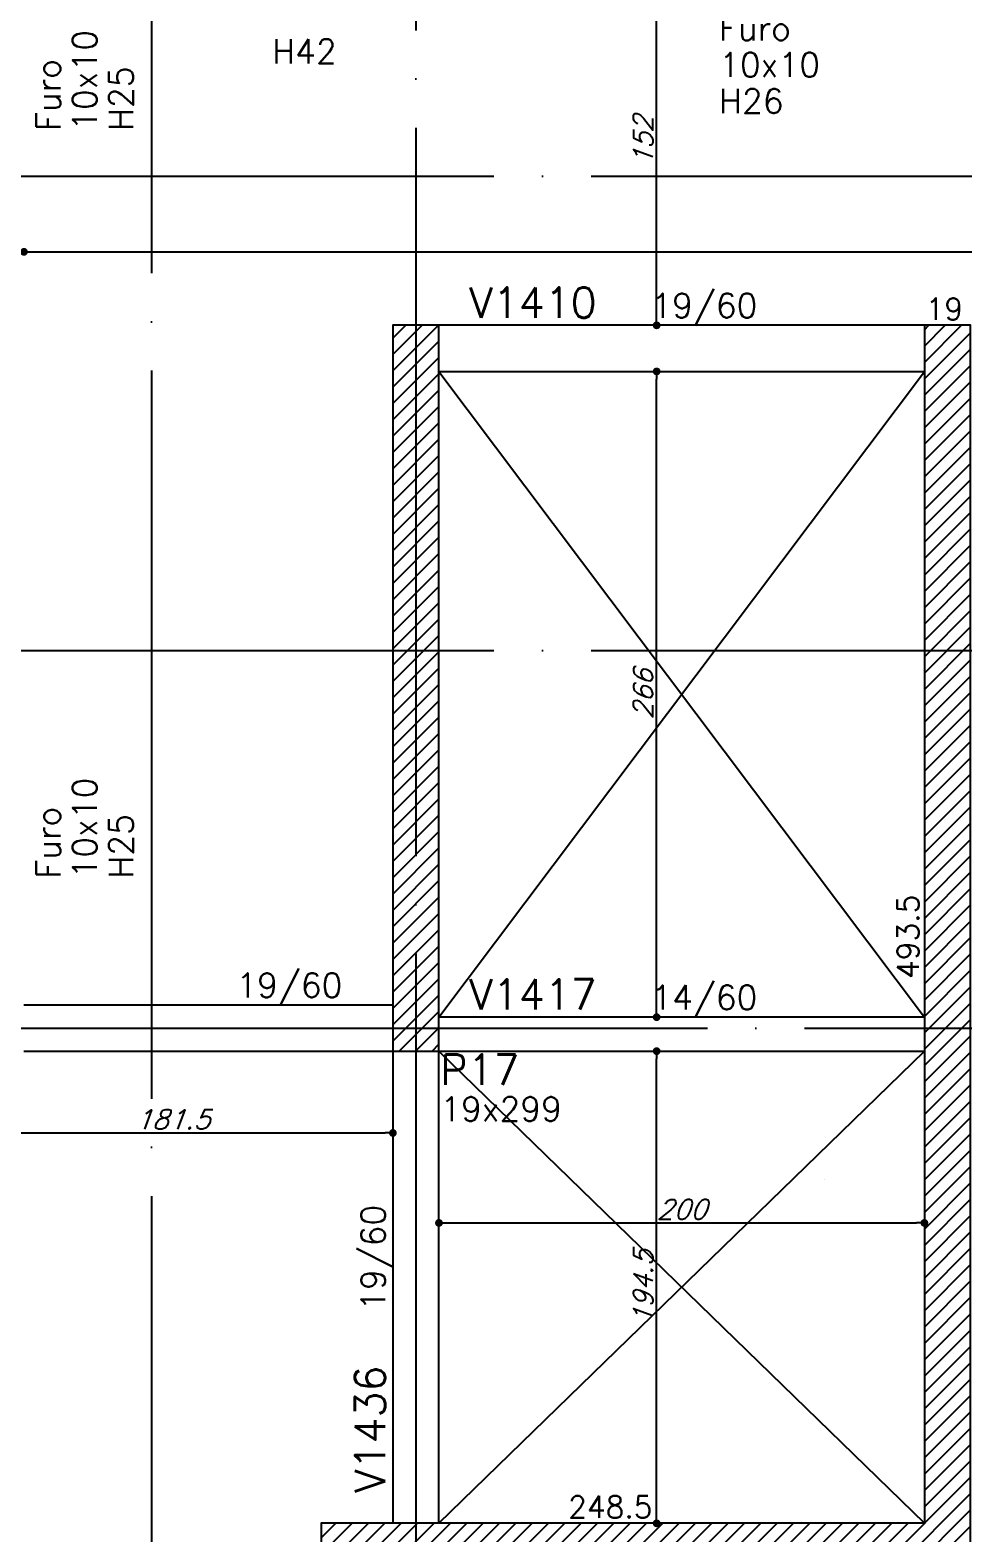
# Model space of a CAD drawing. Header units: millimetres. Extents: x -2290 to 5505, y -2157 to 2343.
# Drawn here: x -368 to 16, y -4 to 615 of the extents above; entities that cross this region are included whole.
import ezdxf
from ezdxf.enums import TextEntityAlignment as Align

# ---------------------------------------------------------------- set-up
doc = ezdxf.new("R2010")
doc.units = ezdxf.units.MM
doc.header["$LTSCALE"] = 50
doc.linetypes.add('EIXO', pattern=[6.8, 6, -0.4, 0, -0.4])
for name, color, linetype in [('242', 3, 'Continuous'), ('F-COTAS', 106, 'Continuous'), ('F-COTAS-FUROS', 50, 'Continuous'), ('F-EIXO', 12, 'EIXO'), ('F-FURO-PAREDE-TEXTOS', 2, 'Continuous'), ('F-PILARES-DIM', 172, 'Continuous'), ('F-PILARES-HACH', 174, 'Continuous'), ('F-PILARES-NOME', 170, 'Continuous'), ('F-PILARES-S', 170, 'Continuous'), ('F-TEXTO', 6, 'Continuous'), ('F-VIGAS', 3, 'Continuous'), ('F-VIGAS-DIM', 2, 'Continuous'), ('F-VIGAS-NOME', 4, 'Continuous'), ('F-VÃO', 1, 'Continuous')]:
    doc.layers.add(name, color=color, linetype=linetype)
doc.styles.add('CP-TEXT-INCL', font='simplex.shx', dxfattribs={"oblique": 20})
doc.styles.add('MCP', font='simplex.shx')
doc.styles.add('ROMANS', font='simplex.shx')
doc.dimstyles.new('CP-COTAS-50', dxfattribs={"dimscale": 0.64, "dimtxt": 12.5, "dimasz": 5, "dimexe": 5, "dimexo": 5, "dimgap": 2.5, "dimtad": 1, "dimdec": 1, "dimdsep": 46, "dimtxsty": 'CP-TEXT-INCL', "dimblk1": 'DOT', "dimblk2": 'DOT', "dimsah": 1, "dimcen": 9, "dimclrd": 256, "dimclre": 256, "dimclrt": 256, "dimadec": 0, "dimazin": 0, "dimtfac": 1, "dimtdec": 1, "dimtmove": 2, "dimatfit": 3, "dimldrblk": 'DOT', "dimfxl": 0, "dimtolj": 1, "dimarcsym": 0})

# ---------------------------------------------------------------- blocks, each defined once
blk = doc.blocks.new('*U51')
at = {"layer": 'F-EIXO'}
blk.add_line((0, 0), (5174.35, 0), dxfattribs=at)
at = {"layer": 'F-TEXTO', "style": 'ROMANS'}
blk.add_attdef('EIXO', text='', height=17.5, dxfattribs=at).set_placement((-28.21, 0), align=Align.MIDDLE_CENTER)
blk = doc.blocks.new('*U36')
at = {"layer": 'F-EIXO'}
blk.add_line((0, 0), (0, -2861.07), dxfattribs=at)
at = {"layer": 'F-TEXTO', "style": 'ROMANS'}
blk.add_attdef('EIXO', text='', height=17.5, rotation=360, dxfattribs=at).set_placement((0, 28.21), align=Align.MIDDLE_CENTER)
blk = doc.blocks.new('*U37')
at = {"layer": 'F-EIXO'}
blk.add_line((0, 0), (0, -2961.07), dxfattribs=at)
at = {"layer": 'F-TEXTO', "style": 'ROMANS'}
blk.add_attdef('EIXO', text='', height=17.5, rotation=360, dxfattribs=at).set_placement((0, 28.21), align=Align.MIDDLE_CENTER)
blk = doc.blocks.new('*U34')
at = {"layer": 'F-EIXO'}
blk.add_line((0, 0), (5174.35, 0), dxfattribs=at)
at = {"layer": 'F-TEXTO', "style": 'ROMANS'}
blk.add_attdef('EIXO', text='', height=17.5, dxfattribs=at).set_placement((-28.21, 0), align=Align.MIDDLE_CENTER)
blk = doc.blocks.new('*U27')
at = {"layer": 'F-EIXO'}
blk.add_line((0, 0), (5086.35, 0), dxfattribs=at)
at = {"layer": 'F-TEXTO', "style": 'ROMANS'}
blk.add_attdef('EIXO', text='', height=17.5, dxfattribs=at).set_placement((-28.21, 0), align=Align.MIDDLE_CENTER)
blk = doc.blocks.new('_DOT')
at = {"color": 0, "linetype": 'ByBlock'}
blk.add_line((-0.5, 0), (-1, 0), dxfattribs=at)
at = {"color": 0, "linetype": 'ByBlock', "const_width": 0.5}
blk.add_lwpolyline([(-0.25, 0, 1), (0.25, 0, 1)], format="xyb", close=True, dxfattribs=at)
blk = doc.blocks.new('*D115')
at = {"layer": 'DEFPOINTS', "color": 0, "linetype": 'Continuous', "transparency": 16777216}
for p in [(-110.31, 194.5), (-110.31, 194.5), (-110.31, 0)]:
    blk.add_point(p, dxfattribs=at)
at = {"layer": 'F-COTAS', "linetype": 'Continuous', "lineweight": -2, "transparency": 16777216}
blk.add_line((-110.31, 3.2), (-110.31, 191.3), dxfattribs=at)
at = {"layer": 'F-COTAS', "linetype": 'Continuous', "lineweight": -2, "transparency": 16777216, "xscale": 3.2, "yscale": 3.2, "zscale": 3.2}
for p, rotation in [((-110.31, 194.5), 90), ((-110.31, 0), 270)]:
    blk.add_blockref('_DOT', p, dxfattribs=dict(at, rotation=rotation))
at = {"layer": 'F-COTAS', "linetype": 'Continuous', "transparency": 16777216, "insert": (-115.91, 97.25), "char_height": 8, "attachment_point": 5, "rotation": 90, "style": 'CP-TEXT-INCL'}
blk.add_mtext('\\A1;194.5', dxfattribs=at)
blk = doc.blocks.new('*D116')
at = {"layer": 'DEFPOINTS', "color": 0, "linetype": 'Continuous', "transparency": 16777216}
for p in [(-110.31, 474.5), (-110.31, 474.5), (-110.31, 208.5)]:
    blk.add_point(p, dxfattribs=at)
at = {"layer": 'F-COTAS', "linetype": 'Continuous', "lineweight": -2, "transparency": 16777216}
blk.add_line((-110.31, 211.7), (-110.31, 471.3), dxfattribs=at)
at = {"layer": 'F-COTAS', "linetype": 'Continuous', "lineweight": -2, "transparency": 16777216, "xscale": 3.2, "yscale": 3.2, "zscale": 3.2}
for p, rotation in [((-110.31, 474.5), 90), ((-110.31, 208.5), 270)]:
    blk.add_blockref('_DOT', p, dxfattribs=dict(at, rotation=rotation))
at = {"layer": 'F-COTAS', "linetype": 'Continuous', "transparency": 16777216, "insert": (-115.91, 341.5), "char_height": 8, "attachment_point": 5, "rotation": 90, "style": 'CP-TEXT-INCL'}
blk.add_mtext('\\A1;266', dxfattribs=at)
blk = doc.blocks.new('*D117')
at = {"layer": 'DEFPOINTS', "color": 0, "linetype": 'Continuous', "transparency": 16777216}
for p in [(-110.31, 645.5), (-110.31, 645.5), (-110.31, 493.5)]:
    blk.add_point(p, dxfattribs=at)
at = {"layer": 'F-COTAS', "linetype": 'Continuous', "lineweight": -2, "transparency": 16777216}
blk.add_line((-110.31, 496.7), (-110.31, 642.3), dxfattribs=at)
at = {"layer": 'F-COTAS', "linetype": 'Continuous', "lineweight": -2, "transparency": 16777216, "xscale": 3.2, "yscale": 3.2, "zscale": 3.2}
for p, rotation in [((-110.31, 645.5), 90), ((-110.31, 493.5), 270)]:
    blk.add_blockref('_DOT', p, dxfattribs=dict(at, rotation=rotation))
at = {"layer": 'F-COTAS', "linetype": 'Continuous', "transparency": 16777216, "insert": (-115.91, 569.5), "char_height": 8, "attachment_point": 5, "rotation": 90, "style": 'CP-TEXT-INCL'}
blk.add_mtext('\\A1;152', dxfattribs=at)
blk = doc.blocks.new('*D168')
at = {"layer": 'DEFPOINTS', "color": 0, "linetype": 'Continuous', "transparency": 16777216}
for p in [(-200, 123.74), (0, 123.74), (0, 123.74)]:
    blk.add_point(p, dxfattribs=at)
at = {"layer": 'F-COTAS', "linetype": 'Continuous', "lineweight": -2, "transparency": 16777216}
blk.add_line((-196.8, 123.74), (-3.2, 123.74), dxfattribs=at)
at = {"layer": 'F-COTAS', "linetype": 'Continuous', "lineweight": -2, "transparency": 16777216, "xscale": 3.2, "yscale": 3.2, "zscale": 3.2, "rotation": 180}
blk.add_blockref('_DOT', (-200, 123.74), dxfattribs=at)
at = {"layer": 'F-COTAS', "linetype": 'Continuous', "lineweight": -2, "transparency": 16777216, "xscale": 3.2, "yscale": 3.2, "zscale": 3.2}
blk.add_blockref('_DOT', (0, 123.74), dxfattribs=at)
at = {"layer": 'F-COTAS', "linetype": 'Continuous', "transparency": 16777216, "insert": (-100, 129.34), "char_height": 8, "attachment_point": 5, "style": 'CP-TEXT-INCL'}
blk.add_mtext('\\A1;200', dxfattribs=at)
blk = doc.blocks.new('*D192')
at = {"layer": 'DEFPOINTS', "color": 0, "linetype": 'Continuous', "transparency": 16777216}
for p in [(-371, 523.76), (1276, 523.76), (1276, 523.76)]:
    blk.add_point(p, dxfattribs=at)
at = {"layer": 'F-COTAS', "linetype": 'Continuous', "lineweight": -2, "transparency": 16777216}
blk.add_line((-367.8, 523.76), (1272.8, 523.76), dxfattribs=at)
at = {"layer": 'F-COTAS', "linetype": 'Continuous', "lineweight": -2, "transparency": 16777216, "xscale": 3.2, "yscale": 3.2, "zscale": 3.2, "rotation": 180}
blk.add_blockref('_DOT', (-371, 523.76), dxfattribs=at)
at = {"layer": 'F-COTAS', "linetype": 'Continuous', "lineweight": -2, "transparency": 16777216, "xscale": 3.2, "yscale": 3.2, "zscale": 3.2}
blk.add_blockref('_DOT', (1276, 523.76), dxfattribs=at)
at = {"layer": 'F-COTAS', "linetype": 'Continuous', "transparency": 16777216, "insert": (452.5, 529.36), "char_height": 8, "attachment_point": 5, "style": 'CP-TEXT-INCL'}
blk.add_mtext('\\A1;1647', dxfattribs=at)
blk = doc.blocks.new('*D565')
at = {"layer": 'DEFPOINTS', "color": 0, "transparency": 16777216}
for p in [(-400.51, 178.45), (-219, 162.67), (-219, 160.79)]:
    blk.add_point(p, dxfattribs=at)
at = {"layer": 'F-COTAS-FUROS', "lineweight": -2, "transparency": 16777216}
for p, q in [((-400.51, 175.25), (-400.51, 157.59)), ((-397.31, 160.79), (-222.2, 160.79)), ((-219, 159.47), (-219, 157.59))]:
    blk.add_line(p, q, dxfattribs=at)
at = {"layer": 'F-COTAS-FUROS', "lineweight": -2, "transparency": 16777216, "xscale": 3.2, "yscale": 3.2, "zscale": 3.2, "rotation": 180}
blk.add_blockref('_DOT', (-400.51, 160.79), dxfattribs=at)
at = {"layer": 'F-COTAS-FUROS', "lineweight": -2, "transparency": 16777216, "xscale": 3.2, "yscale": 3.2, "zscale": 3.2}
blk.add_blockref('_DOT', (-219, 160.79), dxfattribs=at)
at = {"layer": 'F-COTAS-FUROS', "transparency": 16777216, "insert": (-309.75, 166.39), "char_height": 8, "attachment_point": 5, "style": 'CP-TEXT-INCL'}
blk.add_mtext('\\A1;181.5', dxfattribs=at)

msp = doc.modelspace()

# ---------------------------------------------------------------- hatches: boundary and pattern name
at = {"layer": 'F-PILARES-HACH', "linetype": 'Continuous'}
h = msp.add_hatch(dxfattribs=at)
h.set_pattern_fill('ANSI31', color=256, scale=1.5, style=0)
h.paths.add_polyline_path([(19, -24), (19, 493.5), (0, 493.5), (0, 0), (-248.5, 0), (-248.5, -24)], flags=16)
h = msp.add_hatch(dxfattribs=at)
h.set_pattern_fill('ANSI31', color=256, scale=1.5, style=0)
h.paths.add_polyline_path([(-219, 194.5), (-200, 194.5), (-200, 493.5), (-219, 493.5)], flags=16)

# ---------------------------------------------------------------- linework, layer by layer
at = {"layer": '242', "linetype": 'Continuous'}
for p, q in [((-209.5, 344), (-209.5, 344)), ((-40.998, 141.589), (-40.998, 141.589))]:
    msp.add_line(p, q, dxfattribs=at)
at = {"layer": 'F-PILARES-S', "linetype": 'Continuous'}
for points in [[(19, -24), (19, 493.5), (0, 493.5), (0, 0), (-248.5, 0), (-248.5, -24), (19, -24)], [(-219, 194.5), (-200, 194.5), (-200, 493.5), (-219, 493.5), (-219, 194.5)]]:
    msp.add_lwpolyline(points, dxfattribs=at)
at = {"layer": 'F-VIGAS'}
for points in [[(0, 493.5), (-200, 493.5)], [(-200, 474.5), (0, 474.5)], [(-219, 213.5), (-371, 213.5)], [(0, 208.5), (-200, 208.5)], [(-371, 194.5), (-219, 194.5)], [(-219, 194.5), (-219, 0)], [(-200, 0), (-200, 194.5)], [(-200, 194.5), (0, 194.5)]]:
    msp.add_lwpolyline(points, dxfattribs=at)
at = {"layer": 'F-VÃO'}
for p, q in [((-200, 208.5), (0, 474.5)), ((-200, 474.5), (0, 208.5)), ((-200, 0), (0, 194.5)), ((-200, 194.5), (0, 0))]:
    msp.add_line(p, q, dxfattribs=at)

# ---------------------------------------------------------------- block references
at = {"layer": 'F-EIXO', "linetype": 'Continuous'}
for name, p in [('*U37', (-209.5, 1935.283)), ('*U36', (-318.5, 1835.283)), ('*U51', (-1837.782, 555)), ('*U34', (-1837.782, 359.5)), ('*U27', (-1749.828, 204))]:
    msp.add_blockref(name, p, dxfattribs=at)

# ---------------------------------------------------------------- texts
at = {"layer": 'F-FURO-PAREDE-TEXTOS', "linetype": 'Continuous', "style": 'MCP'}
for s, p in [('Furo', (-84.57, 610.855)), ('H42', (-268.714, 601.376)), ('10x10', (-84.57, 595.855)), ('H26', (-84.57, 580.855))]:
    msp.add_text(s, height=10, dxfattribs=at).set_placement(p)
for s, p in [('10x10', (-341, 573.597)), ('Furo', (-356, 573.597)), ('H25', (-326, 573.597)), ('10x10', (-341, 265.603)), ('Furo', (-356, 265.603)), ('H25', (-326, 265.603))]:
    msp.add_text(s, height=10, rotation=90, dxfattribs=at).set_placement(p)
at = {"layer": 'F-PILARES-DIM', "linetype": 'Continuous', "style": 'MCP'}
for s, height, p in [('19', 9, (0.5, 495.75)), ('19x299', 10, (-199.483, 165.673)), ('248.5', 9, (-146.75, 2.25))]:
    msp.add_text(s, height=height, dxfattribs=at).set_placement(p)
msp.add_text('493.5', height=9, rotation=90, dxfattribs=at).set_placement((-2.25, 224.25))
at = {"layer": 'F-PILARES-NOME', "linetype": 'Continuous', "style": 'MCP'}
msp.add_text('P17', height=12.5, dxfattribs=at).set_placement((-199.483, 180.673))
at = {"layer": 'F-VIGAS-DIM', "linetype": 'Continuous', "style": 'MCP'}
for s, p in [('19/60', (-112.5, 496.625)), ('19/60', (-283.5, 216.625)), ('14/60', (-112.5, 211.625))]:
    msp.add_text(s, height=10, dxfattribs=at).set_placement(p)
msp.add_text('19/60', height=10, rotation=90, dxfattribs=at).set_placement((-222.125, 87.5))
at = {"layer": 'F-VIGAS-NOME', "linetype": 'Continuous', "style": 'MCP'}
for s, p in [('V1410', (-187.5, 496.625)), ('V1417', (-187.5, 211.625))]:
    msp.add_text(s, height=12.5, dxfattribs=at).set_placement(p)
msp.add_text('V1436', height=12.5, rotation=90, dxfattribs=at).set_placement((-222.125, 12.5))

# ---------------------------------------------------------------- dimensions: what is measured, and where the dimension line sits
at = {"layer": 'F-COTAS', "linetype": 'Continuous'}
for base, p1, p2, angle, picture, middle in [((-110.31, 645.5), (-110.31, 493.5), (-110.31, 645.5), 270, '*D117', (-115.91, 569.5)), ((1276, 523.762), (-371, 523.762), (1276, 523.762), 180, '*D192', (452.5, 529.362)), ((-110.31, 474.5), (-110.31, 208.5), (-110.31, 474.5), 270, '*D116', (-115.91, 341.5)), ((-110.31, 194.5), (-110.31, 0), (-110.31, 194.5), 270, '*D115', (-115.91, 97.25)), ((0, 123.743), (-200, 123.743), (0, 123.743), 180, '*D168', (-100, 129.343))]:
    dim = msp.add_linear_dim(base=base, p1=p1, p2=p2, angle=angle, dimstyle='CP-COTAS-50', dxfattribs=at)
    dim.commit()
    dim.dimension.update_dxf_attribs({"geometry": picture, "text_midpoint": middle})
at = {"layer": 'F-COTAS-FUROS'}
dim = msp.add_linear_dim(base=(-219, 160.792), p1=(-400.507, 178.446), p2=(-219, 162.669), dimstyle='CP-COTAS-50', override={"dimfxl": 7.5}, dxfattribs=at)
dim.commit()
dim.dimension.update_dxf_attribs({"geometry": '*D565', "text_midpoint": (-309.754, 166.392)})

doc.saveas('drawing.dxf')
